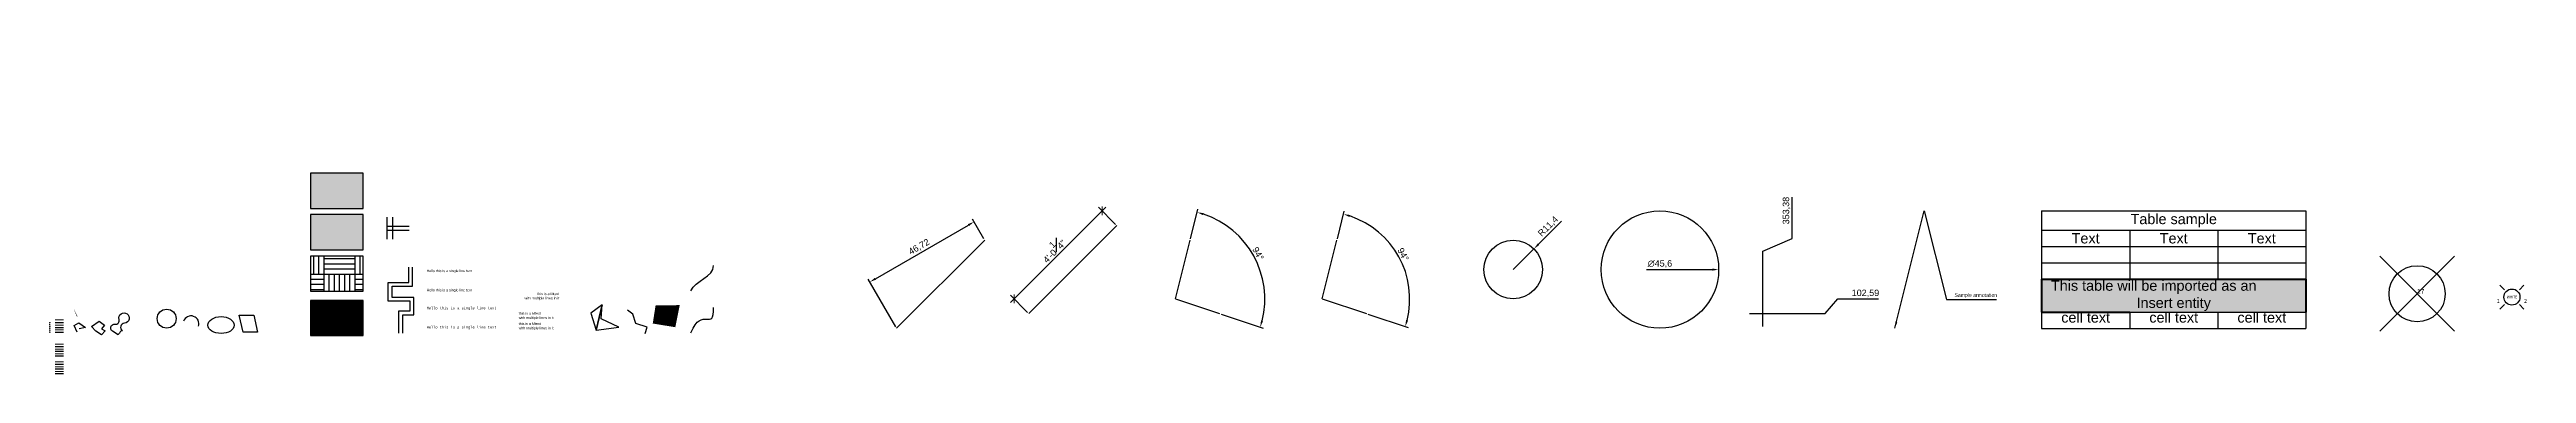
# Model space of a CAD drawing. Header units: inches. Extents: x 1 to 963, y -15 to 111.
import ezdxf
from ezdxf.enums import TextEntityAlignment as Align
from ezdxf.lldxf.tags import DXFTag

# ---------------------------------------------------------------- set-up
doc = ezdxf.new("R2010")
doc.units = ezdxf.units.IN
doc.header["$MEASUREMENT"] = 0
doc.set_wipeout_variables(frame=1)
doc.header["$PDMODE"] = 34
doc.header["$PDSIZE"] = 0.1
doc.linetypes.add('ACAD_ISO02W100', pattern=[15, 12, -3])
for name, color, linetype in [('Layer1', 7, 'Continuous'), ('Layer2', 65, 'Continuous'), ('Layer_Lock', 7, 'Continuous'), ('Layer_Lt_dash', 10, 'ACAD_ISO02W100')]:
    doc.layers.add(name, color=color, linetype=linetype)
doc.layers.add('Layer_true_color', color=7, linetype='Continuous', true_color=0x1192ee)
doc.styles.add('custom_text_style', font='consola.ttf')
doc.styles.get("Standard").update_dxf_attribs({"font": 'arial.ttf'})
doc.styles.add('Tahoma', font='tahoma.ttf')
doc.linetypes.add('BATTING', pattern='A,0.0001,-0.1,[134,ltypeshp.shx,S=0.1,R=0,X=-0.1,Y=0],-0.2,[134,ltypeshp.shx,S=0.1,R=180,X=0.1,Y=0],-0.1', length=0.4001)
tags = doc.linetypes.add('GAS_LINE', pattern='A,0.5,-0.2,["GAS",Standard,S=0.1,R=0,X=-0.1,Y=-0.05],-0.25', length=0.95).pattern_tags.tags
tags[6] = DXFTag(74, 10)
doc.linetypes.add('TRACKS', pattern='A,0.15,[130,ltypeshp.shx,S=0.25,R=0,X=0,Y=0],0.15', length=0.3)
doc.linetypes.add('ZIGZAG', pattern='A,0.0001,-0.2,[131,ltypeshp.shx,S=0.2,R=0,X=-0.2,Y=0],-0.4,[131,ltypeshp.shx,S=0.2,R=180,X=0.2,Y=0],-0.2', length=0.8001)
doc.dimstyles.new('ISO-25', dxfattribs={"dimtxt": 2.5, "dimasz": 2.5, "dimexe": 1.25, "dimexo": 0.625, "dimtad": 1, "dimtxsty": 'Standard', "dimcen": 2.5, "dimadec": 0, "dimazin": 0, "dimtfac": 1, "dimtmove": 0, "dimatfit": 3, "dimfxl": 1, "dimarcsym": 0})

# ---------------------------------------------------------------- blocks, each defined once
blk = doc.blocks.new('*D13')
at = {"layer": 'Defpoints', "color": 0, "transparency": 16777216}
for p in [(360.36, 44.29), (364.49, 37.14), (330.29, 2.94)]:
    blk.add_point(p, dxfattribs=at)
at = {"layer": 'Layer1', "color": 0, "lineweight": -2, "transparency": 16777216}
for p, q in [((322.07, 22.18), (358.19, 43.04)), ((364.17, 37.68), (359.73, 45.37)), ((329.98, 3.48), (319.28, 22.02))]:
    blk.add_line(p, q, dxfattribs=at)
at = {"layer": 'Layer1', "color": 0, "transparency": 16777216}
for points in [[(357.98, 43.4), (358.4, 42.68), (360.36, 44.29)], [(321.86, 22.54), (322.27, 21.82), (319.9, 20.93)]]:
    blk.add_solid(points, dxfattribs=at)
at = {"layer": 'Layer1', "color": 0, "transparency": 16777216, "insert": (339.07, 34.45), "char_height": 2.5, "attachment_point": 5, "rotation": 30}
blk.add_mtext('46,72', dxfattribs=at)
blk = doc.blocks.new('*D14')
at = {"layer": 'Defpoints', "color": 0, "transparency": 16777216}
for p in [(444.28, 37.14), (472.36, 22.16), (438.58, 14.34), (455.68, 8.64)]:
    blk.add_point(p, dxfattribs=at)
at = {"layer": 'Layer1', "color": 0, "lineweight": -2, "transparency": 16777216}
for p, q in [((444.43, 37.75), (447.3, 49.19)), ((456.28, 8.44), (472.66, 2.98))]:
    blk.add_line(p, q, dxfattribs=at)
blk.add_arc((438.58, 14.34), 34.67, 345.69747, 71.83134, dxfattribs=at)
at = {"layer": 'Layer1', "color": 0, "transparency": 16777216}
for points in [[(449.28, 46.88), (449.51, 47.68), (446.99, 47.98)], [(472.58, 5.66), (471.78, 5.89), (471.47, 3.38)]]:
    blk.add_solid(points, dxfattribs=at)
at = {"layer": 'Layer1', "color": 0, "transparency": 16777216, "insert": (470.64, 31.94), "char_height": 2.5, "attachment_point": 5, "rotation": 298.7644}
blk.add_mtext('94°', dxfattribs=at)
blk = doc.blocks.new('*D15')
at = {"layer": 'Defpoints', "color": 0, "transparency": 16777216}
for p in [(501.28, 37.14), (528.65, 21.99), (495.58, 14.34), (495.58, 14.34), (512.68, 8.64)]:
    blk.add_point(p, dxfattribs=at)
at = {"layer": 'Layer1', "color": 0, "lineweight": -2, "transparency": 16777216}
for p, q in [((501.43, 37.75), (504.12, 48.48)), ((513.27, 8.44), (528.97, 3.21))]:
    blk.add_line(p, q, dxfattribs=at)
blk.add_arc((495.58, 14.34), 33.94, 345.78623, 71.74257, dxfattribs=at)
at = {"layer": 'Layer1', "color": 0, "transparency": 16777216}
for points in [[(506.1, 46.17), (506.33, 46.97), (503.81, 47.27)], [(528.88, 5.89), (528.08, 6.12), (527.78, 3.61)]]:
    blk.add_solid(points, dxfattribs=at)
at = {"layer": 'Layer1', "color": 0, "transparency": 16777216, "insert": (527, 31.59), "char_height": 2.5, "attachment_point": 5, "rotation": 298.7644}
blk.add_mtext('94°', dxfattribs=at)
blk = doc.blocks.new('*D20')
at = {"layer": 'Defpoints', "color": 0, "transparency": 16777216}
for p in [(577.74, 33.8), (569.68, 25.74)]:
    blk.add_point(p, dxfattribs=at)
at = {"layer": 'Layer1', "color": 0, "lineweight": -2, "transparency": 16777216}
for p, q in [((588.43, 44.5), (579.5, 35.57)), ((569.68, 25.74), (577.74, 33.8))]:
    blk.add_line(p, q, dxfattribs=at)
at = {"layer": 'Layer1', "color": 0, "transparency": 16777216}
blk.add_solid([(579.21, 35.86), (579.8, 35.27), (577.74, 33.8)], dxfattribs=at)
at = {"layer": 'Layer1', "color": 0, "transparency": 16777216, "insert": (583.35, 42.42), "char_height": 2.5, "attachment_point": 5, "rotation": 45}
blk.add_mtext('R11,4', dxfattribs=at)
blk = doc.blocks.new('*D21')
at = {"layer": 'Defpoints', "color": 0, "transparency": 16777216}
for p in [(603.87, 25.74), (649.47, 25.74)]:
    blk.add_point(p, dxfattribs=at)
at = {"layer": 'Layer1', "color": 0, "lineweight": -2, "transparency": 16777216}
blk.add_line((621.44, 25.74), (646.97, 25.74), dxfattribs=at)
at = {"layer": 'Layer1', "color": 0, "transparency": 16777216}
blk.add_solid([(646.97, 26.16), (646.97, 25.32), (649.47, 25.74)], dxfattribs=at)
at = {"layer": 'Layer1', "color": 0, "transparency": 16777216, "insert": (626.67, 27.91), "char_height": 2.5, "attachment_point": 5}
blk.add_mtext('∅45,6', dxfattribs=at)
blk = doc.blocks.new('*D16')
at = {"layer": 'Defpoints', "color": 0, "transparency": 16777216}
for p in [(313.19, 111.24), (700.77, 14.34), (660.87, 8.64)]:
    blk.add_point(p, dxfattribs=at)
at = {"layer": 'Layer1', "color": 0, "lineweight": -2, "transparency": 16777216}
for p, q in [((690.77, 8.64), (695.77, 14.34)), ((695.77, 14.34), (711.54, 14.34)), ((661.5, 8.64), (690.77, 8.64))]:
    blk.add_line(p, q, dxfattribs=at)
at = {"layer": 'Layer1', "color": 0, "transparency": 16777216, "insert": (706.47, 16.47), "char_height": 2.5, "attachment_point": 5}
blk.add_mtext('102,59', dxfattribs=at)
blk = doc.blocks.new('*D17')
at = {"layer": 'Defpoints', "color": 0, "transparency": 16777216}
for p in [(313.19, 111.24), (677.97, 42.84), (666.57, 2.94)]:
    blk.add_point(p, dxfattribs=at)
at = {"layer": 'Layer1', "color": 0, "lineweight": -2, "transparency": 16777216}
for p, q in [((677.97, 37.84), (677.97, 53.85)), ((666.57, 32.84), (677.97, 37.84)), ((666.57, 3.57), (666.57, 32.84))]:
    blk.add_line(p, q, dxfattribs=at)
at = {"layer": 'Layer1', "color": 0, "transparency": 16777216, "insert": (675.84, 48.66), "char_height": 2.5, "attachment_point": 5, "rotation": 90}
blk.add_mtext('353,38', dxfattribs=at)
blk = doc.blocks.new('_ArchTick')
at = {"color": 0, "linetype": 'ByBlock', "const_width": 0.15}
blk.add_lwpolyline([(-0.5, -0.5), (0.5, 0.5)], dxfattribs=at)
blk = doc.blocks.new('*D18')
at = {"layer": 'Defpoints', "color": 0, "transparency": 16777216}
for p in [(410.08, 48.54), (415.78, 42.84), (381.59, 8.64)]:
    blk.add_point(p, dxfattribs=at)
at = {"layer": 'Layer1', "color": 1, "lineweight": -2, "transparency": 16777216}
blk.add_line((374.47, 12.93), (411.5, 49.95), dxfattribs=at)
at = {"layer": 'Layer1', "color": 0, "lineweight": -2, "transparency": 16777216}
for p, q in [((415.34, 43.28), (408.67, 49.95)), ((381.14, 9.08), (374.47, 15.75))]:
    blk.add_line(p, q, dxfattribs=at)
at = {"layer": 'Layer1', "color": 1, "lineweight": -2, "transparency": 16777216, "xscale": 2.5, "yscale": 2.5, "zscale": 2.5}
for p, rotation in [((410.08, 48.54), 44.99999999999999), ((375.89, 14.34), 225)]:
    blk.add_blockref('_ArchTick', p, dxfattribs=dict(at, rotation=rotation))
at = {"layer": 'Layer1', "color": 0, "transparency": 16777216, "insert": (390.76, 33.67), "char_height": 2.5, "attachment_point": 5, "rotation": 45}
blk.add_mtext('4\'-0{\\H1x;\\S1#4;}"', dxfattribs=at)
blk = doc.blocks.new('*T19')
at = {"layer": 'Layer1', "color": 0, "linetype": 'ByBlock', "lineweight": -2, "transparency": 16777216}
for p, q in [((0, 0), (102.59, 0)), ((0, 0), (0, -26.54)), ((102.59, 0), (102.59, -26.54)), ((0, -7.49), (102.59, -7.49)), ((34.2, -7.49), (34.2, -26.54)), ((68.4, -7.49), (68.4, -26.54)), ((0, -13.84), (102.59, -13.84)), ((0, -20.19), (102.59, -20.19)), ((0, -39.37), (0, -45.72)), ((0, -45.72), (102.59, -45.72)), ((34.2, -39.37), (102.59, -39.37)), ((34.2, -39.37), (34.2, -45.72)), ((68.4, -39.37), (68.4, -45.72)), ((102.59, -39.37), (102.59, -45.72))]:
    blk.add_line(p, q, dxfattribs=at)
at = {"layer": 'Layer1', "color": 63, "linetype": 'ByBlock', "lineweight": 40, "transparency": 16777216}
for p, q in [((0, -26.54), (102.59, -26.54)), ((0, -26.54), (0, -39.37)), ((102.59, -26.54), (102.59, -39.37)), ((0, -39.37), (34.2, -39.37))]:
    blk.add_line(p, q, dxfattribs=at)
at = {"layer": 'Layer1', "color": 165, "transparency": 16777216}
blk.add_solid([(0, -26.54), (0, -39.37), (102.59, -26.54), (102.59, -39.37)], dxfattribs=at)
at = {"layer": 'Layer1', "color": 0, "transparency": 16777216, "char_height": 4}
for s, insert, width, attachment_point in [('Text', (17.1, -10.67), 34.1298, 5), ('Table sample', (51.3, -3.75), 102.5262, 5), ('Text', (51.3, -10.67), 34.1298, 5), ('Text', (85.5, -10.67), 34.1298, 5), ('cell text', (17.1, -39.4), 34.1298, 2), ('cell text', (51.3, -39.4), 34.1298, 2), ('cell text', (85.5, -39.4), 34.1298, 2)]:
    blk.add_mtext(s, dxfattribs=dict(at, insert=insert, width=width, attachment_point=attachment_point))
at = {"layer": 'Layer1', "color": 7, "transparency": 16777216, "insert": (51.3, -32.96), "char_height": 4, "width": 102.5262, "attachment_point": 5}
blk.add_mtext('This table will be imported as an           Insert entity', dxfattribs=at)
blk = doc.blocks.new('MyBlock')
for p, q in [((-40, -40), (40, 40)), ((-40, 40), (40, -40))]:
    blk.add_line(p, q)
blk.add_circle((0, 0), 30)
blk.add_attdef('ATTINFO', (0, 0), '', height=5)
blk = doc.blocks.new('*U24')
for p, q in [((-2.87, 2.87), (-4.64, 4.64)), ((2.87, 2.87), (4.64, 4.64)), ((-2.87, -2.87), (-4.64, -4.64)), ((2.87, -2.87), (4.64, -4.64))]:
    blk.add_line(p, q)
blk.add_circle((0, 0), 3.12)
at = {"style": 'Tahoma'}
blk.add_text('WHITE', height=1, dxfattribs=at).set_placement((0, 0), align=Align.MIDDLE_CENTER)
for tag, p in [('Description', (0, 8.59)), ('Reference Designator', (0, 4.69))]:
    blk.add_attdef(tag, text='', height=1.5, dxfattribs=at).set_placement(p, align=Align.CENTER)
at = {"linetype": 'Continuous', "style": 'Tahoma', "flags": 8}
blk.add_attdef('Terminal 1', text='', height=1.5, dxfattribs=at).set_placement((-4.69, -0.78), align=Align.TOP_RIGHT)
blk.add_attdef('Terminal 2', text='', height=1.5, dxfattribs=at).set_placement((4.69, -0.78), align=Align.TOP_LEFT)

msp = doc.modelspace()

# ---------------------------------------------------------------- hatches: boundary and pattern name
h = msp.add_hatch(color=256)
h.dxf.hatch_style = 1
h.set_gradient(color1=(0, 0, 255), color2=(255, 255, 0), name='SPHERICAL')
h.paths.add_polyline_path([(102.746, 49.51), (123.199, 49.51), (123.199, 63.134), (102.746, 63.134)])
h = msp.add_hatch(color=256)
h.dxf.hatch_style = 1
h.set_gradient(color1=(0, 0, 255), color2=(255, 255, 0))
h.paths.add_polyline_path([(102.746, 33.467), (123.199, 33.467), (123.199, 47.092), (102.746, 47.092)])
h = msp.add_hatch()
h.set_pattern_fill('AR-PARQ1', color=256)
h.paths.add_polyline_path([(102.746, 17.314), (123.199, 17.314), (123.199, 30.939), (102.746, 30.939)])
h = msp.add_hatch()
h.set_pattern_fill('ANSI31', color=256)
h.set_pattern_definition([(45, (2.75038, 0), (-0.08838835, 0.08838835), [])])
h.paths.add_polyline_path([(102.746, 0.085), (123.199, 0.085), (123.199, 13.71), (102.746, 13.71)])

# ---------------------------------------------------------------- linework, layer by layer
for p, q in [((132.867, 13.433), (132.867, 20.773)), ((132.867, 20.773), (140.859, 20.773)), ((134.367, 14.933), (134.367, 19.273)), ((134.367, 19.273), (142.359, 19.273)), ((140.859, 20.773), (140.859, 26.683)), ((142.359, 19.273), (142.359, 26.683)), ((141.399, 13.433), (132.867, 13.433)), ((142.899, 14.933), (134.367, 14.933)), ((137.079, 1.015), (137.079, 9.682)), ((137.079, 9.682), (141.399, 9.682)), ((141.399, 9.682), (141.399, 13.433)), ((142.899, 8.182), (142.899, 14.933)), ((3.593, 1.477), (6.864, 1.477)), ((138.579, 1.015), (138.579, 8.182)), ((138.579, 8.182), (142.899, 8.182)), ((3.593, -4.112), (6.864, -4.112)), ((3.593, -5.998), (6.864, -5.998)), ((3.593, -7.795), (6.864, -7.795))]:
    msp.add_line(p, q)
at = {"color": 200, "linetype": 'BATTING', "lineweight": 13}
msp.add_line((3.593, 6.216), (6.864, 6.216), dxfattribs=at)
at = {"linetype": 'ZIGZAG'}
msp.add_line((3.593, 5.16), (6.864, 5.16), dxfattribs=at)
at = {"color": 3, "linetype": 'TRACKS', "lineweight": 13}
msp.add_line((3.593, 4.095), (6.864, 4.095), dxfattribs=at)
at = {"linetype": 'GAS_LINE'}
msp.add_line((3.593, 3.275), (6.864, 3.275), dxfattribs=at)
at = {"color": 3, "linetype": 'ACAD_ISO02W100', "lineweight": 13}
for p, q in [((3.593, 2.298), (6.864, 2.298)), ((3.593, -3.292), (6.864, -3.292)), ((3.593, -5.177), (6.864, -5.177)), ((3.593, -6.975), (6.864, -6.975))]:
    msp.add_line(p, q, dxfattribs=at)
for points in [[(102.746, 49.51), (123.199, 49.51), (123.199, 63.134), (102.746, 63.134)], [(102.746, 33.467), (123.199, 33.467), (123.199, 47.092), (102.746, 47.092)], [(102.746, 17.314), (123.199, 17.314), (123.199, 30.939), (102.746, 30.939)], [(102.746, 0.085), (123.199, 0.085), (123.199, 13.71), (102.746, 13.71)], [(19.366, 1.797), (17.632, 3.6), (20.639, 5.651), (22.798, 4.095), (21.524, 2.752), (22.939, 1.939), (21.559, 0.383)]]:
    msp.add_lwpolyline(points, close=True)
for points in [[(12.141, 7.499, 0.2, 0.1, 0), (10.946, 10.173, 0, 0, 0), (12.782, 11.167, 0, 0, 0), (15.684, 8.916, 0, 0, 0), (13.274, 8.43, 0.1, 0.5, 0)], [(35.301, 5.701, 0, 0, 2.1277762), (39.652, 5.701, 0, 0, 0.3079358), (38.347, 11.099, 0, 0, 0), (35.663, 8.744, 0, 0, 0), (38.046, 8.33, 3.67, 5.081, 0)]]:
    msp.add_lwpolyline(points, format="xyseb")
msp.add_lwpolyline([(12.141, 1.38), (10.946, 4.053), (12.782, 5.048), (15.325, 3.258), (12.914, 2.772)])
msp.add_lwpolyline([(28.006, 0.361), (25.812, 1.793, -0.7995595), (26.819, 4.499, 0.5438617), (28.431, 6.378, -2.8443775), (30.491, 4.947, 0.718751), (29.707, 1.949, 0.2737938), (28.666, 1.333, -0.0476105)], format="xyb", close=True)
msp.add_polyline3d([(232.602, 0.893, 0), (233.415, 3.349, 5.479), (229.032, 4.736, 0), (227.879, 8.434, 5.479), (225.745, 9.923, 0)])
msp.add_circle((46.872, 6.673), 3.682)
msp.add_arc((56.352, 4.698), 3.044, 341.043545, 161.043545)
msp.add_ellipse((68.001, 4.185), major_axis=(-5.101, 0), ratio=0.6403727)
at = {"start_tangent": (12.764941, 32.4868715), "end_tangent": (-0.4902389, 29.3531491)}
msp.add_spline([(250.459, 17.426), (259.225, 27.288)], degree=3, dxfattribs=at)
msp.add_open_spline([(250.459, 1.157), (254.714, 11.986), (259.388, 1.234), (259.225, 11.019)], degree=3)
at = {"color": 7}
msp.add_point((1.494, 5.122), dxfattribs=at)
at = {"linetype": 'ACAD_ISO02W100'}
msp.add_point((1.494, 4.412), dxfattribs=at)
at = {"color": 230, "ltscale": 2, "true_color": 0xf50a93}
msp.add_point((1.494, 3.715), dxfattribs=at)
at = {"color": 0, "linetype": 'ByBlock', "lineweight": -2}
msp.add_point((1.494, 2.241), dxfattribs=at)
msp.add_point((1.494, 1.491))
at = {"transparency": 33554534}
msp.add_solid([(235.606, 4.786), (244.372, 3.349), (236.702, 11.792), (246.096, 11.937)], dxfattribs=at)
msp.add_3dface([(75.039, 8.05), (80.721, 8.05), (82.19, 1.492), (76.607, 1.492)])
at = {"layer": 'Layer2'}
for p, q in [((381.586, 8.641), (415.785, 42.839)), ((330.289, 2.941), (364.487, 37.139)), ((438.583, 14.341), (444.283, 37.139)), ((495.58, 14.341), (501.28, 37.139)), ((438.583, 14.341), (455.682, 8.641)), ((495.58, 14.341), (512.679, 8.641))]:
    msp.add_line(p, q, dxfattribs=at)
for centre, radius in [((626.674, 25.74), 22.799), ((569.676, 25.74), 11.399)]:
    msp.add_circle(centre, radius, dxfattribs=at)
at = {"layer": 'Layer_Lock', "color": 2, "linetype": 'Continuous'}
msp.add_point((1.494, 3.005), dxfattribs=at)
at = {"layer": 'Layer_Lt_dash', "linetype": 'ACAD_ISO02W100', "lineweight": 13}
for p, q in [((3.593, -10.122), (6.864, -10.122)), ((3.593, -12.007), (6.864, -12.007)), ((3.593, -13.805), (6.864, -13.805))]:
    msp.add_line(p, q, dxfattribs=at)
at = {"layer": 'Layer_Lt_dash'}
for p, q in [((3.593, -10.942), (6.864, -10.942)), ((3.593, -12.828), (6.864, -12.828)), ((3.593, -14.626), (6.864, -14.626))]:
    msp.add_line(p, q, dxfattribs=at)
at = {"layer": 'Layer_true_color'}
for p, q in [((132.547, 37.541), (132.547, 46.064)), ((132.547, 42.602), (141.071, 42.602)), ((132.547, 41.003), (141.071, 41.003)), ((134.678, 37.541), (134.678, 46.064))]:
    msp.add_line(p, q, dxfattribs=at)

# ---------------------------------------------------------------- block references
msp.add_blockref('*T19', (774.866, 48.539))
msp.add_blockref('*U24', (957.49, 15.064)).add_auto_attribs({'Terminal 1': '1', 'Terminal 2': '2'})
at = {"layer": 'Layer1', "xscale": 0.3633736948472006, "yscale": 0.3633736948472006, "zscale": 0.3633736948472006}
msp.add_blockref('MyBlock', (920.68, 16.353), dxfattribs=at).add_auto_attribs({'ATTINFO': '17'})

# ---------------------------------------------------------------- texts
for p in [(147.819, 24.749), (147.819, 17.279)]:
    msp.add_text('Hello this is a single line text', height=1).set_placement(p)
at = {"style": 'custom_text_style'}
for p in [(147.819, 10.326), (147.819, 2.855)]:
    msp.add_text('Hello this is a single line text', height=1, dxfattribs=at).set_placement(p)
at = {"char_height": 1}
for insert, attachment_point in [((199.33, 15.326), 6), ((183.589, 9.188), 1), ((183.589, 5.226), 1)]:
    msp.add_mtext_dynamic_manual_height_columns('this is a Mtext^Jwith multiple lines in it', width=15.74141, gutter_width=110.223, heights=[0], dxfattribs=dict(at, insert=insert, attachment_point=attachment_point))
at = {"layer": 'Layer1', "insert": (741.024, 14.697), "char_height": 1.42493, "attachment_point": 7}
msp.add_mtext('Sample annotation', dxfattribs=at)

# ---------------------------------------------------------------- dimensions: what is measured, and where the dimension line sits
at = {"layer": 'Layer1'}
for feature_location, offset, dtype, picture, middle in [((660.872, 8.641), (39.898, 5.7), 0, '*D16', (706.469, 16.468)), ((666.571, 2.941), (11.399, 39.898), 1, '*D17', (675.843, 48.655))]:
    dim = msp.add_ordinate_dim(feature_location=feature_location, offset=offset, dtype=dtype, origin=(313.19, 111.235), dimstyle='ISO-25', dxfattribs=at)
    dim.commit()
    dim.dimension.update_dxf_attribs({"geometry": picture, "text_midpoint": middle})
dim = msp.add_aligned_dim(p1=(381.586, 8.641), p2=(415.785, 42.839), distance=8.061, dimstyle='ISO-25', override={"dimexe": 2, "dimzin": 8, "dimlunit": 4, "dimblk1": 'ArchTick', "dimblk2": 'ArchTick', "dimsah": 1, "dimdle": 2, "dimclrd": 1, "dimfrac": 1}, dxfattribs=at)
dim.commit()
dim.dimension.update_dxf_attribs({"geometry": '*D18', "text_midpoint": (390.757, 33.668)})
dim = msp.add_angular_dim_3p(base=(472.36, 22.158), center=(438.583, 14.341), p1=(455.682, 8.641), p2=(444.283, 37.139), dimstyle='ISO-25', dxfattribs=at)
dim.commit()
dim.dimension.update_dxf_attribs({"geometry": '*D14', "text_midpoint": (470.642, 31.939)})
dim = msp.add_angular_dim_2l(base=(528.647, 21.994), line1=((495.58, 14.341), (501.28, 37.139)), line2=((495.58, 14.341), (512.679, 8.641)), dimstyle='ISO-25', dxfattribs=at)
dim.commit()
dim.dimension.update_dxf_attribs({"geometry": '*D15', "text_midpoint": (527, 31.588)})
dim = msp.add_linear_dim(base=(360.358, 44.291), p1=(330.289, 2.941), p2=(364.487, 37.139), angle=30, dimstyle='ISO-25', dxfattribs=at)
dim.commit()
dim.dimension.update_dxf_attribs({"geometry": '*D13', "text_midpoint": (339.066, 34.455)})
dim = msp.add_radius_dim(center=(569.676, 25.74), mpoint=(577.737, 33.801), dimstyle='ISO-25', dxfattribs=at)
dim.commit()
dim.dimension.update_dxf_attribs({"geometry": '*D20', "text_midpoint": (583.348, 42.421)})
dim = msp.add_diameter_dim_2p(p1=(603.875, 25.74), p2=(649.472, 25.74), dimstyle='ISO-25', dxfattribs=at)
dim.commit()
dim.dimension.update_dxf_attribs({"geometry": '*D21', "text_midpoint": (626.674, 25.74), "dimtype": 163})

# ---------------------------------------------------------------- meshes
mesh = msp.add_polyface()
corners = [(213.692, 2.253), (222.458, 3.349), (215.604, 6.636), (215.945, 12.076), (211.562, 8.827)]
mesh.append_faces([[corners[k] for k in face] for face in [(0, 3, 4)]], dxfattribs={"vtx0": -1})
mesh.append_faces([[corners[k] for k in face] for face in [(0, 1, 2, 3)]], dxfattribs={"vtx3": -1})

# ---------------------------------------------------------------- leaders
at = {"layer": 'Layer1', "annotation_type": 0, "has_hookline": 1, "hookline_direction": 0, "text_width": 16.374}
msp.add_leader([(717.869, 2.941), (729.268, 48.539), (737.899, 14.072), (740.399, 14.072)], dimstyle='ISO-25', dxfattribs=at)

# ---------------------------------------------------------------- wipeouts: each hides what was drawn before it
msp.add_wipeout([(271.921, 3.988), (298.113, 4.24), (295.721, 26.511), (272.677, 35.696)])

doc.saveas('drawing.dxf')
